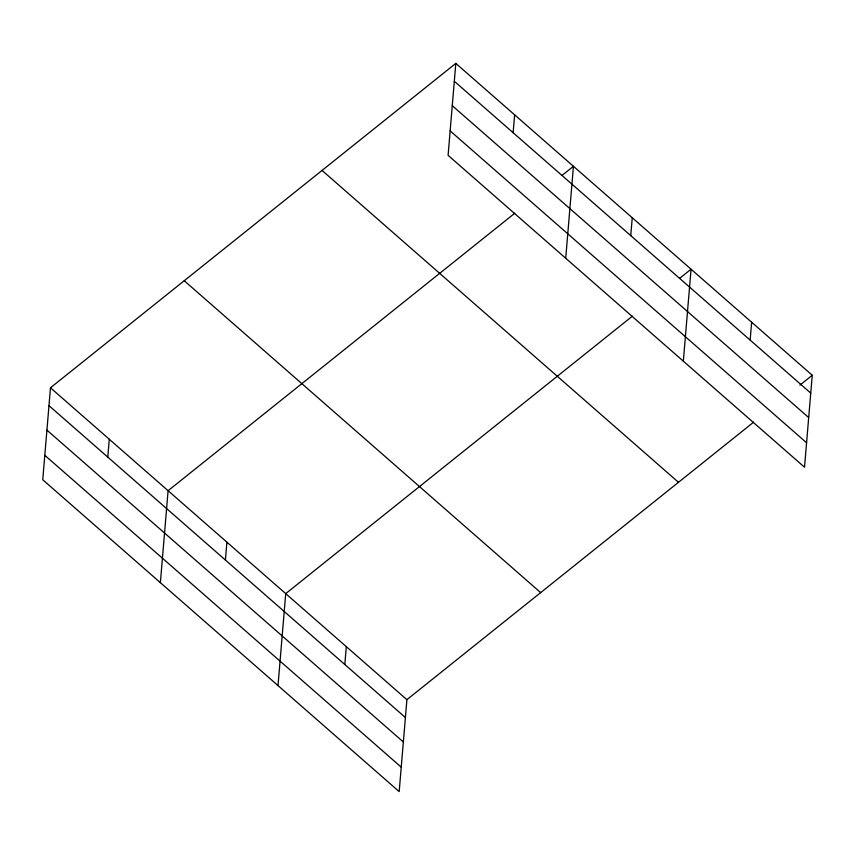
<?xml version="1.0" encoding="UTF-8"?>
<svg xmlns="http://www.w3.org/2000/svg" width="855" height="855" viewBox="0 0 855 855"><rect width="100%" height="100%" fill="white"/><g stroke="black" fill="none" stroke-linecap="round" stroke-linejoin="round"><path stroke-width="1.28" d="M455.811 63.377L448.095 155.332L804.523 467.215L812.25 375.249L455.811 63.377L50.477 387.785L42.75 479.751L399.189 791.623L406.905 699.668L753.597 422.188M107.783 457.115L109.28 439.246M160.377 582.672L168.093 490.706L514.785 213.237M225.41 560.036L226.906 542.166M278.003 685.592L285.72 593.627L632.411 316.147M344.811 664.517L346.318 646.647M513.128 132.707L514.625 114.837M565.711 258.253L573.438 166.298L562.12 175.35M630.744 235.617L632.251 217.758M683.337 361.173L691.064 269.207L679.746 278.27M750.156 340.098L751.652 322.228M799.906 385.135L812.25 375.249M454.315 81.246L810.754 393.118M452.263 105.689L808.691 417.571M450.147 130.89L806.586 442.762M322.046 170.434L678.485 482.305M184.231 280.729L540.67 592.611M50.477 387.785L406.905 699.668M48.97 405.655L405.409 717.527M46.918 430.108L403.357 741.98M44.802 455.298L401.241 767.17"/></g></svg>
